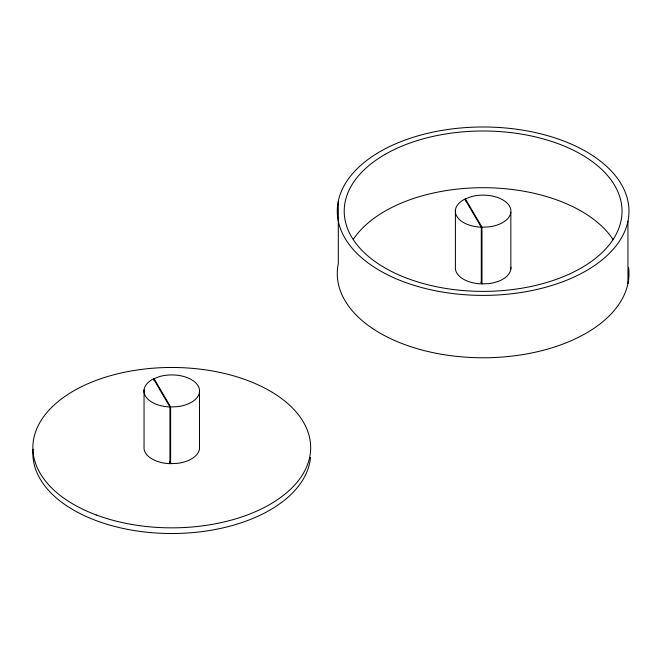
<?xml version="1.0" encoding="UTF-8"?>
<svg xmlns="http://www.w3.org/2000/svg" width="661" height="661" viewBox="0 0 661 661"><rect width="100%" height="100%" fill="white"/><g stroke="black" fill="none" stroke-linecap="round" stroke-linejoin="round"><path stroke-width="0.99" d="M465.41 198.903L470.863 196.796A27.779 16.038 0 0 1 509.441 206.05A27.779 16.038 0 0 1 488.529 226.921L481.985 227.169L465.41 198.903L465.41 200.961M154.046 378.662L159.508 376.563A27.779 16.038 0 0 1 198.085 385.809A27.779 16.038 0 0 1 177.165 406.689L170.621 406.928L154.046 378.662L154.046 380.728M480.944 282.107L481.985 283.875L488.529 283.635A27.779 16.038 0 0 0 510.887 267.284M169.588 461.874L170.621 463.642L177.165 463.394A27.779 16.038 0 0 0 199.531 447.043M481.291 227.194L464.832 199.126A27.779 16.038 0 0 0 456.817 216.337A27.779 16.038 0 0 0 481.291 227.194L481.291 283.9A27.779 16.038 0 0 1 455.412 266.837L455.412 210.132M169.927 406.953L153.468 378.885A27.779 16.038 0 0 0 145.453 396.096A27.779 16.038 0 0 0 169.927 406.953L169.927 463.667A27.779 16.038 0 0 1 144.048 446.596L144.048 389.891M627.95 221.179A145.85 84.203 0 0 1 395.732 278.603A145.85 84.203 0 0 1 425.701 133.786A145.85 84.203 0 0 1 627.95 221.179L627.95 283.561M510.846 212.255L510.846 268.961M481.985 227.169L481.985 283.875M338.308 201.2L338.308 263.582A145.85 84.203 0 0 0 479.688 357.75A145.85 84.203 0 0 0 628.603 267.531M199.49 392.014L199.49 448.72M170.621 406.928L170.621 463.642M353.511 239.075A138.909 80.196 0 0 1 483.786 187.707A138.909 80.196 0 0 1 613.218 239.778M310.488 457.47A138.909 80.196 0 0 1 164.606 533.419A138.909 80.196 0 0 1 33.05 449.191M407.564 278.479A138.909 80.196 0 0 0 621.852 215.329A138.909 80.196 0 0 0 419.975 139.76A138.909 80.196 0 0 0 407.564 278.479M96.209 514.952A138.909 80.196 0 0 0 310.488 451.793A138.909 80.196 0 0 0 108.619 376.233A138.909 80.196 0 0 0 96.209 514.952"/></g></svg>
